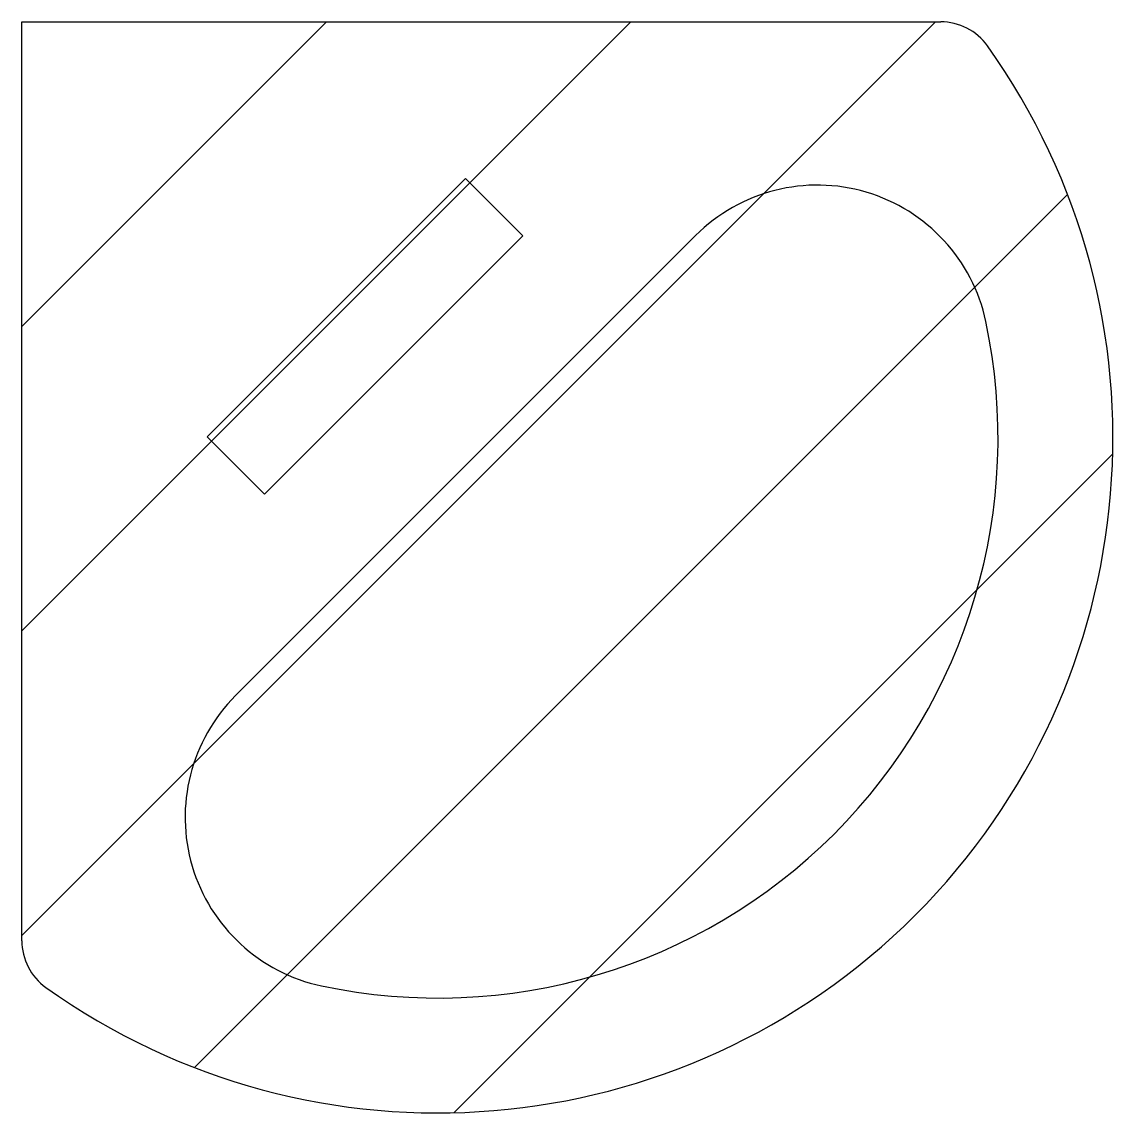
# Model space of a CAD drawing. Extents: x 0 to 19, y -19 to 0.
import ezdxf

# ---------------------------------------------------------------- set-up
doc = ezdxf.new("R2010")
doc.units = 0
doc.header["$LTSCALE"] = 0.375
doc.header["$MEASUREMENT"] = 0
doc.layers.get('0').update_dxf_attribs({"linetype": 'CONTINUOUS'})

msp = doc.modelspace()

# ---------------------------------------------------------------- hatches: boundary and pattern name
h = msp.add_hatch()
h.set_pattern_fill('ANSI31', color=256, scale=30, style=0)
edge = h.paths.add_edge_path()
edge.add_arc((15.999, -1), 1, 35.5056, 90)
edge.add_line((15.999, 0), (0, 0))
edge.add_line((0, 0), (0, -15.999))
edge.add_arc((1, -15.999), 1, 180, 234.4944)
edge.add_arc((7.245, -7.245), 11.753, 234.4944, 395.5056)

# ---------------------------------------------------------------- linework, layer by layer
for p, q in [((0, 0), (15.999, 0)), ((0, -15.999), (0, 0)), ((3.226, -7.226), (7.726, -2.726)), ((7.726, -2.726), (8.726, -3.726)), ((3.721, -11.73), (11.73, -3.721)), ((4.226, -8.226), (8.726, -3.726)), ((3.226, -7.226), (4.226, -8.226))]:
    msp.add_line(p, q)
for centre, radius, start, end in [((15.999, -1), 1, 35.5056, 90), ((7.245, -7.245), 11.753, 234.4944, 35.5056), ((13.852, -5.843), 3, 11.9876, 135), ((7.245, -7.245), 9.753, 258.0124, 11.9876), ((5.843, -13.852), 3, 135, 258.0124), ((1, -15.999), 1, 180, 234.4944)]:
    msp.add_arc(centre, radius, start, end)

doc.saveas('drawing.dxf')
